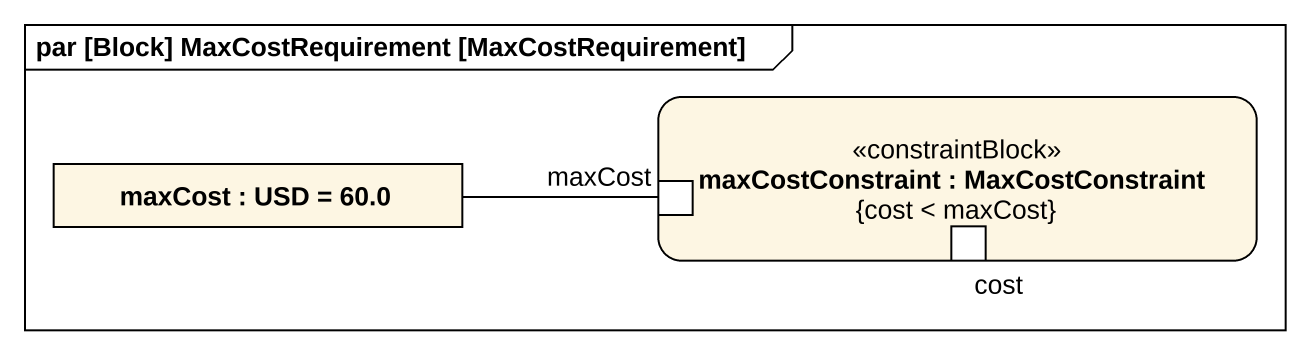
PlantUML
@startuml
mainframe par [Block] MaxCostRequirement [MaxCostRequirement]
rectangle "maxCost : USD = 60.0" as maxCost
rectangle "maxCostConstraint : MaxCostConstraint\n{cost < maxCost}" as maxCostConstraint <<constraintBlock>> {
  port "maxCost" as maxCost_2
  port cost
}
maxCost -right- maxCost_2
@enduml
